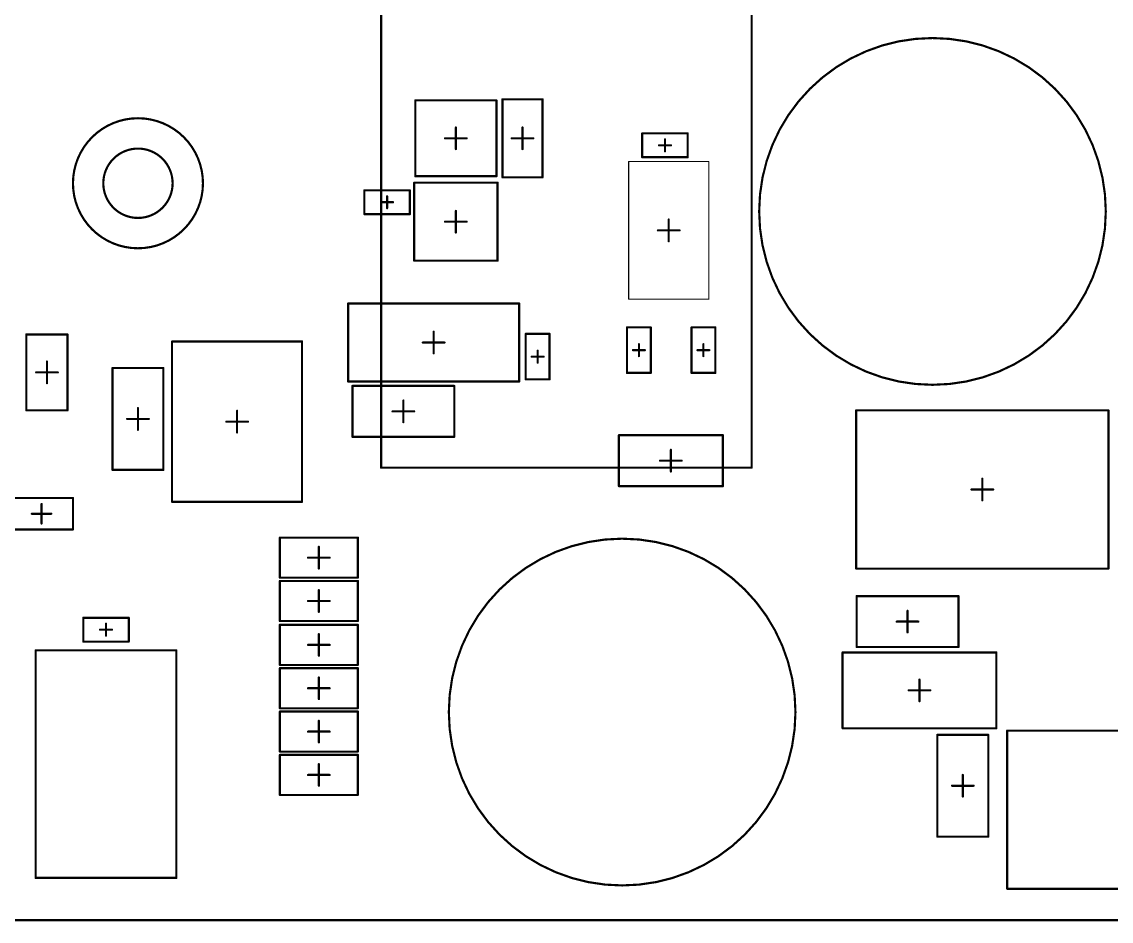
# Model space of a CAD drawing. Header units: millimetres. Extents: x 17 to 252, y 25 to 104.
# Drawn here: x 166.6 to 216.9, y 25 to 66.4 of the extents above; entities that cross this region are included whole.
import ezdxf

# ---------------------------------------------------------------- set-up
doc = ezdxf.new("R2010")
doc.units = ezdxf.units.MM
doc.layers.add('Mechanical1', color=6, linetype='Continuous')
doc.layers.add('Mechanical15', color=56, linetype='Continuous')

# ---------------------------------------------------------------- blocks, each defined once
blk = doc.blocks.new('AE11_0100_T000_0100_64')
at = {"layer": 'Mechanical15', "const_width": 0.1}
for points in [[(-2.9, 8.6), (-2.9, -8.5)], [(-2.9, 8.6), (20.375, 8.6)], [(20.375, 8.6), (20.375, -8.5)], [(-2.9, -8.5), (20.375, -8.5)]]:
    blk.add_lwpolyline(points, dxfattribs=at)
at = {"layer": 'Mechanical15', "const_width": 0.05}
for points in [[(-2.925, 8.6, 1), (-2.875, 8.6, 1)], [(-2.925, 8.6, 1), (-2.875, 8.6, 1)], [(20.35, 8.6, 1), (20.4, 8.6, 1)], [(20.35, 8.6, 1), (20.4, 8.6, 1)], [(-2.925, -8.5, 1), (-2.875, -8.5, 1)], [(-2.925, -8.5, 1), (-2.875, -8.5, 1)], [(20.35, -8.5, 1), (20.4, -8.5, 1)], [(20.35, -8.5, 1), (20.4, -8.5, 1)]]:
    blk.add_lwpolyline(points, format="xyb", close=True, dxfattribs=at)
blk = doc.blocks.new('TSOP65P640X120_8N_68')
at = {"layer": 'Mechanical15', "const_width": 0.1}
for points in [[(-3.95, 1.8), (-3.95, -1.8)], [(3.95, 1.8), (-3.95, 1.8)], [(3.95, 1.8), (3.95, -1.8)], [(0, 0.5), (0, -0.5)], [(0.5, 0), (-0.5, 0)], [(3.95, -1.8), (-3.95, -1.8)]]:
    blk.add_lwpolyline(points, dxfattribs=at)
at = {"layer": 'Mechanical15', "const_width": 0.05}
for points in [[(-3.975, 1.8, 1), (-3.925, 1.8, 1)], [(-3.975, 1.8, 1), (-3.925, 1.8, 1)], [(3.925, 1.8, 1), (3.975, 1.8, 1)], [(3.925, 1.8, 1), (3.975, 1.8, 1)], [(-0.025, 0.5, 1), (0.025, 0.5, 1)], [(-0.525, 0, 1), (-0.475, 0, 1)], [(0.475, 0, 1), (0.525, 0, 1)], [(-0.025, -0.5, 1), (0.025, -0.5, 1)], [(-3.975, -1.8, 1), (-3.925, -1.8, 1)], [(-3.975, -1.8, 1), (-3.925, -1.8, 1)], [(3.925, -1.8, 1), (3.975, -1.8, 1)], [(3.925, -1.8, 1), (3.975, -1.8, 1)]]:
    blk.add_lwpolyline(points, format="xyb", close=True, dxfattribs=at)
blk = doc.blocks.new('AE22_010S_0000_0000_71')
at = {"layer": 'Mechanical15', "const_width": 0.1}
for points in [[(5.25, 3.25), (-5.25, 3.25)], [(-5.25, -3.25), (-5.25, 3.25)], [(5.25, -3.25), (5.25, 3.25)], [(5.25, -3.25), (-5.25, -3.25)]]:
    blk.add_lwpolyline(points, dxfattribs=at)
at = {"layer": 'Mechanical15', "const_width": 0.05}
for points in [[(-5.275, 3.25, 1), (-5.225, 3.25, 1)], [(-5.275, 3.25, 1), (-5.225, 3.25, 1)], [(5.225, 3.25, 1), (5.275, 3.25, 1)], [(5.225, 3.25, 1), (5.275, 3.25, 1)], [(-5.275, -3.25, 1), (-5.225, -3.25, 1)], [(-5.275, -3.25, 1), (-5.225, -3.25, 1)], [(5.225, -3.25, 1), (5.275, -3.25, 1)], [(5.225, -3.25, 1), (5.275, -3.25, 1)]]:
    blk.add_lwpolyline(points, format="xyb", close=True, dxfattribs=at)
blk = doc.blocks.new('SOT90P247X115_3N_74')
at = {"layer": 'Mechanical15', "const_width": 0.1}
for points in [[(-1.925, -1.8), (-1.925, 1.8)], [(-1.925, 1.8), (1.925, 1.8)], [(1.925, -1.8), (1.925, 1.8)], [(0, -0.5), (0, 0.5)], [(-0.5, 0), (0.5, 0)], [(-1.925, -1.8), (1.925, -1.8)]]:
    blk.add_lwpolyline(points, dxfattribs=at)
at = {"layer": 'Mechanical15', "const_width": 0.05}
for points in [[(-1.95, 1.8, 1), (-1.9, 1.8, 1)], [(-1.95, 1.8, 1), (-1.9, 1.8, 1)], [(1.9, 1.8, 1), (1.95, 1.8, 1)], [(1.9, 1.8, 1), (1.95, 1.8, 1)], [(-0.025, 0.5, 1), (0.025, 0.5, 1)], [(-0.525, 0, 1), (-0.475, 0, 1)], [(0.475, 0, 1), (0.525, 0, 1)], [(-0.025, -0.5, 1), (0.025, -0.5, 1)], [(-1.95, -1.8, 1), (-1.9, -1.8, 1)], [(-1.95, -1.8, 1), (-1.9, -1.8, 1)], [(1.9, -1.8, 1), (1.95, -1.8, 1)], [(1.9, -1.8, 1), (1.95, -1.8, 1)]]:
    blk.add_lwpolyline(points, format="xyb", close=True, dxfattribs=at)
blk = doc.blocks.new('SOT95P230X110_3N_75')
at = {"layer": 'Mechanical15', "const_width": 0.1}
for points in [[(-1.875, 1.75), (-1.875, -1.75)], [(1.875, 1.75), (-1.875, 1.75)], [(1.875, 1.75), (1.875, -1.75)], [(0, 0.5), (0, -0.5)], [(0.5, 0), (-0.5, 0)], [(1.875, -1.75), (-1.875, -1.75)]]:
    blk.add_lwpolyline(points, dxfattribs=at)
at = {"layer": 'Mechanical15', "const_width": 0.05}
for points in [[(-1.9, 1.75, 1), (-1.85, 1.75, 1)], [(-1.9, 1.75, 1), (-1.85, 1.75, 1)], [(1.85, 1.75, 1), (1.9, 1.75, 1)], [(1.85, 1.75, 1), (1.9, 1.75, 1)], [(-0.025, 0.5, 1), (0.025, 0.5, 1)], [(-0.525, 0, 1), (-0.475, 0, 1)], [(0.475, 0, 1), (0.525, 0, 1)], [(-0.025, -0.5, 1), (0.025, -0.5, 1)], [(-1.9, -1.75, 1), (-1.85, -1.75, 1)], [(-1.9, -1.75, 1), (-1.85, -1.75, 1)], [(1.85, -1.75, 1), (1.9, -1.75, 1)], [(1.85, -1.75, 1), (1.9, -1.75, 1)]]:
    blk.add_lwpolyline(points, format="xyb", close=True, dxfattribs=at)
blk = doc.blocks.new('TO228P970_3N_78')
at = {"layer": 'Mechanical15', "const_width": 0.1}
for points in [[(5.825, 3.65), (-5.825, 3.65)], [(-5.825, 3.65), (-5.825, -3.65)], [(5.825, 3.65), (5.825, -3.65)], [(0, 0.5), (0, -0.5)], [(0.5, 0), (-0.5, 0)], [(5.825, -3.65), (-5.825, -3.65)]]:
    blk.add_lwpolyline(points, dxfattribs=at)
at = {"layer": 'Mechanical15', "const_width": 0.05}
for points in [[(-5.85, 3.65, 1), (-5.8, 3.65, 1)], [(-5.85, 3.65, 1), (-5.8, 3.65, 1)], [(5.8, 3.65, 1), (5.85, 3.65, 1)], [(5.8, 3.65, 1), (5.85, 3.65, 1)], [(-0.025, 0.5, 1), (0.025, 0.5, 1)], [(-0.525, 0, 1), (-0.475, 0, 1)], [(0.475, 0, 1), (0.525, 0, 1)], [(-0.025, -0.5, 1), (0.025, -0.5, 1)], [(-5.85, -3.65, 1), (-5.8, -3.65, 1)], [(-5.85, -3.65, 1), (-5.8, -3.65, 1)], [(5.8, -3.65, 1), (5.85, -3.65, 1)], [(5.8, -3.65, 1), (5.85, -3.65, 1)]]:
    blk.add_lwpolyline(points, format="xyb", close=True, dxfattribs=at)
blk = doc.blocks.new('TO228P970_3N_79')
at = {"layer": 'Mechanical15', "const_width": 0.1}
for points in [[(5.825, 3.65), (-5.825, 3.65)], [(-5.825, 3.65), (-5.825, -3.65)], [(5.825, 3.65), (5.825, -3.65)], [(0, 0.5), (0, -0.5)], [(0.5, 0), (-0.5, 0)], [(5.825, -3.65), (-5.825, -3.65)]]:
    blk.add_lwpolyline(points, dxfattribs=at)
at = {"layer": 'Mechanical15', "const_width": 0.05}
for points in [[(-5.85, 3.65, 1), (-5.8, 3.65, 1)], [(-5.85, 3.65, 1), (-5.8, 3.65, 1)], [(5.8, 3.65, 1), (5.85, 3.65, 1)], [(5.8, 3.65, 1), (5.85, 3.65, 1)], [(-0.025, 0.5, 1), (0.025, 0.5, 1)], [(-0.525, 0, 1), (-0.475, 0, 1)], [(0.475, 0, 1), (0.525, 0, 1)], [(-0.025, -0.5, 1), (0.025, -0.5, 1)], [(-5.85, -3.65, 1), (-5.8, -3.65, 1)], [(-5.85, -3.65, 1), (-5.8, -3.65, 1)], [(5.8, -3.65, 1), (5.85, -3.65, 1)], [(5.8, -3.65, 1), (5.85, -3.65, 1)]]:
    blk.add_lwpolyline(points, format="xyb", close=True, dxfattribs=at)
blk = doc.blocks.new('DIOM5226X23N_109')
at = {"layer": 'Mechanical15', "const_width": 0.1}
for points in [[(-3.55, 1.75), (3.55, 1.75)], [(-3.55, -1.75), (-3.55, 1.75)], [(3.55, -1.75), (3.55, 1.75)], [(0, -0.5), (0, 0.5)], [(-0.5, 0), (0.5, 0)], [(-3.55, -1.75), (3.55, -1.75)]]:
    blk.add_lwpolyline(points, dxfattribs=at)
at = {"layer": 'Mechanical15', "const_width": 0.05}
for points in [[(-3.575, 1.75, 1), (-3.525, 1.75, 1)], [(-3.575, 1.75, 1), (-3.525, 1.75, 1)], [(3.525, 1.75, 1), (3.575, 1.75, 1)], [(3.525, 1.75, 1), (3.575, 1.75, 1)], [(-0.025, 0.5, 1), (0.025, 0.5, 1)], [(-0.525, 0, 1), (-0.475, 0, 1)], [(0.475, 0, 1), (0.525, 0, 1)], [(-0.025, -0.5, 1), (0.025, -0.5, 1)], [(-3.575, -1.75, 1), (-3.525, -1.75, 1)], [(-3.575, -1.75, 1), (-3.525, -1.75, 1)], [(3.525, -1.75, 1), (3.575, -1.75, 1)], [(3.525, -1.75, 1), (3.575, -1.75, 1)]]:
    blk.add_lwpolyline(points, format="xyb", close=True, dxfattribs=at)
blk = doc.blocks.new('MSOP65P490X110_8N_132')
at = {"layer": 'Mechanical15'}
for points, const_width in [([(-3.175, 1.85), (-3.175, -1.85)], 0.05), ([(-3.175, 1.85), (3.175, 1.85)], 0.05), ([(3.175, 1.85), (3.175, -1.85)], 0.05), ([(0, 0.5), (0, -0.5)], 0.1), ([(-0.5, 0), (0.5, 0)], 0.1), ([(-3.175, -1.85), (3.175, -1.85)], 0.05)]:
    blk.add_lwpolyline(points, dxfattribs=dict(at, const_width=const_width))
for points, const_width in [([(-3.187, 1.85, 1), (-3.163, 1.85, 1)], 0.025), ([(-3.187, 1.85, 1), (-3.163, 1.85, 1)], 0.025), ([(3.163, 1.85, 1), (3.187, 1.85, 1)], 0.025), ([(3.163, 1.85, 1), (3.187, 1.85, 1)], 0.025), ([(-0.025, 0.5, 1), (0.025, 0.5, 1)], 0.05), ([(-0.525, 0, 1), (-0.475, 0, 1)], 0.05), ([(0.475, 0, 1), (0.525, 0, 1)], 0.05), ([(-0.025, -0.5, 1), (0.025, -0.5, 1)], 0.05), ([(-3.187, -1.85, 1), (-3.163, -1.85, 1)], 0.025), ([(-3.187, -1.85, 1), (-3.163, -1.85, 1)], 0.025), ([(3.163, -1.85, 1), (3.187, -1.85, 1)], 0.025), ([(3.163, -1.85, 1), (3.187, -1.85, 1)], 0.025)]:
    blk.add_lwpolyline(points, format="xyb", close=True, dxfattribs=dict(at, const_width=const_width))
blk = doc.blocks.new('RESC1005X04N_151')
at = {"layer": 'Mechanical15', "const_width": 0.1}
for points in [[(-1.05, 0.55), (-1.05, -0.55)], [(1.05, 0.55), (-1.05, 0.55)], [(1.05, 0.55), (1.05, -0.55)], [(0.275, 0), (-0.275, 0)], [(0, 0.275), (0, -0.275)], [(1.05, -0.55), (-1.05, -0.55)]]:
    blk.add_lwpolyline(points, dxfattribs=at)
at = {"layer": 'Mechanical15', "const_width": 0.05}
for points in [[(-1.075, 0.55, 1), (-1.025, 0.55, 1)], [(-1.075, 0.55, 1), (-1.025, 0.55, 1)], [(1.025, 0.55, 1), (1.075, 0.55, 1)], [(1.025, 0.55, 1), (1.075, 0.55, 1)], [(-0.3, 0, 1), (-0.25, 0, 1)], [(-0.025, 0.275, 1), (0.025, 0.275, 1)], [(0.25, 0, 1), (0.3, 0, 1)], [(-1.075, -0.55, 1), (-1.025, -0.55, 1)], [(-1.075, -0.55, 1), (-1.025, -0.55, 1)], [(-0.025, -0.275, 1), (0.025, -0.275, 1)], [(1.025, -0.55, 1), (1.075, -0.55, 1)], [(1.025, -0.55, 1), (1.075, -0.55, 1)]]:
    blk.add_lwpolyline(points, format="xyb", close=True, dxfattribs=at)
blk = doc.blocks.new('RESC2012X07N_152')
at = {"layer": 'Mechanical15', "const_width": 0.1}
for points in [[(-1.8, -0.925), (-1.8, 0.925)], [(1.8, 0.925), (-1.8, 0.925)], [(0, -0.5), (0, 0.5)], [(1.8, -0.925), (1.8, 0.925)], [(0.5, 0), (-0.5, 0)], [(1.8, -0.925), (-1.8, -0.925)]]:
    blk.add_lwpolyline(points, dxfattribs=at)
at = {"layer": 'Mechanical15', "const_width": 0.05}
for points in [[(-1.825, 0.925, 1), (-1.775, 0.925, 1)], [(-1.825, 0.925, 1), (-1.775, 0.925, 1)], [(-0.025, 0.5, 1), (0.025, 0.5, 1)], [(1.775, 0.925, 1), (1.825, 0.925, 1)], [(1.775, 0.925, 1), (1.825, 0.925, 1)], [(-0.525, 0, 1), (-0.475, 0, 1)], [(0.475, 0, 1), (0.525, 0, 1)], [(-0.025, -0.5, 1), (0.025, -0.5, 1)], [(-1.825, -0.925, 1), (-1.775, -0.925, 1)], [(-1.825, -0.925, 1), (-1.775, -0.925, 1)], [(1.775, -0.925, 1), (1.825, -0.925, 1)], [(1.775, -0.925, 1), (1.825, -0.925, 1)]]:
    blk.add_lwpolyline(points, format="xyb", close=True, dxfattribs=at)
blk = doc.blocks.new('RESC2012X07N_201')
at = {"layer": 'Mechanical15', "const_width": 0.1}
for points in [[(-1.8, 0.925), (-1.8, -0.925)], [(1.8, 0.925), (-1.8, 0.925)], [(0, 0.5), (0, -0.5)], [(1.8, 0.925), (1.8, -0.925)], [(0.5, 0), (-0.5, 0)], [(1.8, -0.925), (-1.8, -0.925)]]:
    blk.add_lwpolyline(points, dxfattribs=at)
at = {"layer": 'Mechanical15', "const_width": 0.05}
for points in [[(-1.825, 0.925, 1), (-1.775, 0.925, 1)], [(-1.825, 0.925, 1), (-1.775, 0.925, 1)], [(-0.025, 0.5, 1), (0.025, 0.5, 1)], [(1.775, 0.925, 1), (1.825, 0.925, 1)], [(1.775, 0.925, 1), (1.825, 0.925, 1)], [(-0.525, 0, 1), (-0.475, 0, 1)], [(0.475, 0, 1), (0.525, 0, 1)], [(-0.025, -0.5, 1), (0.025, -0.5, 1)], [(-1.825, -0.925, 1), (-1.775, -0.925, 1)], [(-1.825, -0.925, 1), (-1.775, -0.925, 1)], [(1.775, -0.925, 1), (1.825, -0.925, 1)], [(1.775, -0.925, 1), (1.825, -0.925, 1)]]:
    blk.add_lwpolyline(points, format="xyb", close=True, dxfattribs=at)
blk = doc.blocks.new('RESC2012X07N_202')
at = {"layer": 'Mechanical15', "const_width": 0.1}
for points in [[(-1.8, -0.925), (-1.8, 0.925)], [(-1.8, 0.925), (1.8, 0.925)], [(0, -0.5), (0, 0.5)], [(1.8, -0.925), (1.8, 0.925)], [(-0.5, 0), (0.5, 0)], [(-1.8, -0.925), (1.8, -0.925)]]:
    blk.add_lwpolyline(points, dxfattribs=at)
at = {"layer": 'Mechanical15', "const_width": 0.05}
for points in [[(-1.825, 0.925, 1), (-1.775, 0.925, 1)], [(-1.825, 0.925, 1), (-1.775, 0.925, 1)], [(-0.025, 0.5, 1), (0.025, 0.5, 1)], [(1.775, 0.925, 1), (1.825, 0.925, 1)], [(1.775, 0.925, 1), (1.825, 0.925, 1)], [(-0.525, 0, 1), (-0.475, 0, 1)], [(0.475, 0, 1), (0.525, 0, 1)], [(-0.025, -0.5, 1), (0.025, -0.5, 1)], [(-1.825, -0.925, 1), (-1.775, -0.925, 1)], [(-1.825, -0.925, 1), (-1.775, -0.925, 1)], [(1.775, -0.925, 1), (1.825, -0.925, 1)], [(1.775, -0.925, 1), (1.825, -0.925, 1)]]:
    blk.add_lwpolyline(points, format="xyb", close=True, dxfattribs=at)
blk = doc.blocks.new('RESC2012X07N_203')
at = {"layer": 'Mechanical15', "const_width": 0.1}
for points in [[(-1.8, 0.925), (-1.8, -0.925)], [(1.8, 0.925), (-1.8, 0.925)], [(0, 0.5), (0, -0.5)], [(1.8, 0.925), (1.8, -0.925)], [(0.5, 0), (-0.5, 0)], [(1.8, -0.925), (-1.8, -0.925)]]:
    blk.add_lwpolyline(points, dxfattribs=at)
at = {"layer": 'Mechanical15', "const_width": 0.05}
for points in [[(-1.825, 0.925, 1), (-1.775, 0.925, 1)], [(-1.825, 0.925, 1), (-1.775, 0.925, 1)], [(-0.025, 0.5, 1), (0.025, 0.5, 1)], [(1.775, 0.925, 1), (1.825, 0.925, 1)], [(1.775, 0.925, 1), (1.825, 0.925, 1)], [(-0.525, 0, 1), (-0.475, 0, 1)], [(0.475, 0, 1), (0.525, 0, 1)], [(-0.025, -0.5, 1), (0.025, -0.5, 1)], [(-1.825, -0.925, 1), (-1.775, -0.925, 1)], [(-1.825, -0.925, 1), (-1.775, -0.925, 1)], [(1.775, -0.925, 1), (1.825, -0.925, 1)], [(1.775, -0.925, 1), (1.825, -0.925, 1)]]:
    blk.add_lwpolyline(points, format="xyb", close=True, dxfattribs=at)
blk = doc.blocks.new('RESC2012X07N_204')
at = {"layer": 'Mechanical15', "const_width": 0.1}
for points in [[(-1.8, -0.925), (-1.8, 0.925)], [(-1.8, 0.925), (1.8, 0.925)], [(0, -0.5), (0, 0.5)], [(1.8, -0.925), (1.8, 0.925)], [(-0.5, 0), (0.5, 0)], [(-1.8, -0.925), (1.8, -0.925)]]:
    blk.add_lwpolyline(points, dxfattribs=at)
at = {"layer": 'Mechanical15', "const_width": 0.05}
for points in [[(-1.825, 0.925, 1), (-1.775, 0.925, 1)], [(-1.825, 0.925, 1), (-1.775, 0.925, 1)], [(-0.025, 0.5, 1), (0.025, 0.5, 1)], [(1.775, 0.925, 1), (1.825, 0.925, 1)], [(1.775, 0.925, 1), (1.825, 0.925, 1)], [(-0.525, 0, 1), (-0.475, 0, 1)], [(0.475, 0, 1), (0.525, 0, 1)], [(-0.025, -0.5, 1), (0.025, -0.5, 1)], [(-1.825, -0.925, 1), (-1.775, -0.925, 1)], [(-1.825, -0.925, 1), (-1.775, -0.925, 1)], [(1.775, -0.925, 1), (1.825, -0.925, 1)], [(1.775, -0.925, 1), (1.825, -0.925, 1)]]:
    blk.add_lwpolyline(points, format="xyb", close=True, dxfattribs=at)
blk = doc.blocks.new('RESC2012X07N_210')
at = {"layer": 'Mechanical15', "const_width": 0.1}
for points in [[(-1.8, 0.925), (-1.8, -0.925)], [(1.8, 0.925), (-1.8, 0.925)], [(0, 0.5), (0, -0.5)], [(1.8, 0.925), (1.8, -0.925)], [(0.5, 0), (-0.5, 0)], [(1.8, -0.925), (-1.8, -0.925)]]:
    blk.add_lwpolyline(points, dxfattribs=at)
at = {"layer": 'Mechanical15', "const_width": 0.05}
for points in [[(-1.825, 0.925, 1), (-1.775, 0.925, 1)], [(-1.825, 0.925, 1), (-1.775, 0.925, 1)], [(-0.025, 0.5, 1), (0.025, 0.5, 1)], [(1.775, 0.925, 1), (1.825, 0.925, 1)], [(1.775, 0.925, 1), (1.825, 0.925, 1)], [(-0.525, 0, 1), (-0.475, 0, 1)], [(0.475, 0, 1), (0.525, 0, 1)], [(-0.025, -0.5, 1), (0.025, -0.5, 1)], [(-1.825, -0.925, 1), (-1.775, -0.925, 1)], [(-1.825, -0.925, 1), (-1.775, -0.925, 1)], [(1.775, -0.925, 1), (1.825, -0.925, 1)], [(1.775, -0.925, 1), (1.825, -0.925, 1)]]:
    blk.add_lwpolyline(points, format="xyb", close=True, dxfattribs=at)
blk = doc.blocks.new('RESC2012X07N_211')
at = {"layer": 'Mechanical15', "const_width": 0.1}
for points in [[(-1.8, -0.925), (-1.8, 0.925)], [(-1.8, 0.925), (1.8, 0.925)], [(0, -0.5), (0, 0.5)], [(1.8, -0.925), (1.8, 0.925)], [(-0.5, 0), (0.5, 0)], [(-1.8, -0.925), (1.8, -0.925)]]:
    blk.add_lwpolyline(points, dxfattribs=at)
at = {"layer": 'Mechanical15', "const_width": 0.05}
for points in [[(-1.825, 0.925, 1), (-1.775, 0.925, 1)], [(-1.825, 0.925, 1), (-1.775, 0.925, 1)], [(-0.025, 0.5, 1), (0.025, 0.5, 1)], [(1.775, 0.925, 1), (1.825, 0.925, 1)], [(1.775, 0.925, 1), (1.825, 0.925, 1)], [(-0.525, 0, 1), (-0.475, 0, 1)], [(0.475, 0, 1), (0.525, 0, 1)], [(-0.025, -0.5, 1), (0.025, -0.5, 1)], [(-1.825, -0.925, 1), (-1.775, -0.925, 1)], [(-1.825, -0.925, 1), (-1.775, -0.925, 1)], [(1.775, -0.925, 1), (1.825, -0.925, 1)], [(1.775, -0.925, 1), (1.825, -0.925, 1)]]:
    blk.add_lwpolyline(points, format="xyb", close=True, dxfattribs=at)
blk = doc.blocks.new('RESC3216X08N_212')
at = {"layer": 'Mechanical15', "const_width": 0.1}
for points in [[(-2.4, -1.175), (-2.4, 1.175)], [(-2.4, 1.175), (2.4, 1.175)], [(2.4, -1.175), (2.4, 1.175)], [(0, -0.5), (0, 0.5)], [(-0.5, 0), (0.5, 0)], [(-2.4, -1.175), (2.4, -1.175)]]:
    blk.add_lwpolyline(points, dxfattribs=at)
at = {"layer": 'Mechanical15', "const_width": 0.05}
for points in [[(-2.425, 1.175, 1), (-2.375, 1.175, 1)], [(-2.425, 1.175, 1), (-2.375, 1.175, 1)], [(2.375, 1.175, 1), (2.425, 1.175, 1)], [(2.375, 1.175, 1), (2.425, 1.175, 1)], [(-0.025, 0.5, 1), (0.025, 0.5, 1)], [(-0.525, 0, 1), (-0.475, 0, 1)], [(0.475, 0, 1), (0.525, 0, 1)], [(-0.025, -0.5, 1), (0.025, -0.5, 1)], [(-2.425, -1.175, 1), (-2.375, -1.175, 1)], [(-2.425, -1.175, 1), (-2.375, -1.175, 1)], [(2.375, -1.175, 1), (2.425, -1.175, 1)], [(2.375, -1.175, 1), (2.425, -1.175, 1)]]:
    blk.add_lwpolyline(points, format="xyb", close=True, dxfattribs=at)
blk = doc.blocks.new('RESC1005X04N_213')
at = {"layer": 'Mechanical15', "const_width": 0.1}
for points in [[(-1.05, 0.55), (-1.05, -0.55)], [(-1.05, 0.55), (1.05, 0.55)], [(1.05, 0.55), (1.05, -0.55)], [(-0.275, 0), (0.275, 0)], [(0, 0.275), (0, -0.275)], [(-1.05, -0.55), (1.05, -0.55)]]:
    blk.add_lwpolyline(points, dxfattribs=at)
at = {"layer": 'Mechanical15', "const_width": 0.05}
for points in [[(-1.075, 0.55, 1), (-1.025, 0.55, 1)], [(-1.075, 0.55, 1), (-1.025, 0.55, 1)], [(1.025, 0.55, 1), (1.075, 0.55, 1)], [(1.025, 0.55, 1), (1.075, 0.55, 1)], [(-0.3, 0, 1), (-0.25, 0, 1)], [(-0.025, 0.275, 1), (0.025, 0.275, 1)], [(0.25, 0, 1), (0.3, 0, 1)], [(-1.075, -0.55, 1), (-1.025, -0.55, 1)], [(-1.075, -0.55, 1), (-1.025, -0.55, 1)], [(-0.025, -0.275, 1), (0.025, -0.275, 1)], [(1.025, -0.55, 1), (1.075, -0.55, 1)], [(1.025, -0.55, 1), (1.075, -0.55, 1)]]:
    blk.add_lwpolyline(points, format="xyb", close=True, dxfattribs=at)
blk = doc.blocks.new('RESC1005X04N_214')
at = {"layer": 'Mechanical15', "const_width": 0.1}
for points in [[(-1.05, 0.55), (-1.05, -0.55)], [(-1.05, 0.55), (1.05, 0.55)], [(1.05, 0.55), (1.05, -0.55)], [(-0.275, 0), (0.275, 0)], [(0, 0.275), (0, -0.275)], [(-1.05, -0.55), (1.05, -0.55)]]:
    blk.add_lwpolyline(points, dxfattribs=at)
at = {"layer": 'Mechanical15', "const_width": 0.05}
for points in [[(-1.075, 0.55, 1), (-1.025, 0.55, 1)], [(-1.075, 0.55, 1), (-1.025, 0.55, 1)], [(1.025, 0.55, 1), (1.075, 0.55, 1)], [(1.025, 0.55, 1), (1.075, 0.55, 1)], [(-0.3, 0, 1), (-0.25, 0, 1)], [(-0.025, 0.275, 1), (0.025, 0.275, 1)], [(0.25, 0, 1), (0.3, 0, 1)], [(-1.075, -0.55, 1), (-1.025, -0.55, 1)], [(-1.075, -0.55, 1), (-1.025, -0.55, 1)], [(-0.025, -0.275, 1), (0.025, -0.275, 1)], [(1.025, -0.55, 1), (1.075, -0.55, 1)], [(1.025, -0.55, 1), (1.075, -0.55, 1)]]:
    blk.add_lwpolyline(points, format="xyb", close=True, dxfattribs=at)
blk = doc.blocks.new('RESC1005X04N_215')
at = {"layer": 'Mechanical15', "const_width": 0.1}
for points in [[(-1.05, -0.55), (-1.05, 0.55)], [(-1.05, 0.55), (1.05, 0.55)], [(1.05, -0.55), (1.05, 0.55)], [(-0.275, 0), (0.275, 0)], [(0, -0.275), (0, 0.275)], [(-1.05, -0.55), (1.05, -0.55)]]:
    blk.add_lwpolyline(points, dxfattribs=at)
at = {"layer": 'Mechanical15', "const_width": 0.05}
for points in [[(-1.075, 0.55, 1), (-1.025, 0.55, 1)], [(-1.075, 0.55, 1), (-1.025, 0.55, 1)], [(1.025, 0.55, 1), (1.075, 0.55, 1)], [(1.025, 0.55, 1), (1.075, 0.55, 1)], [(-0.3, 0, 1), (-0.25, 0, 1)], [(-0.025, 0.275, 1), (0.025, 0.275, 1)], [(0.25, 0, 1), (0.3, 0, 1)], [(-1.075, -0.55, 1), (-1.025, -0.55, 1)], [(-1.075, -0.55, 1), (-1.025, -0.55, 1)], [(-0.025, -0.275, 1), (0.025, -0.275, 1)], [(1.025, -0.55, 1), (1.075, -0.55, 1)], [(1.025, -0.55, 1), (1.075, -0.55, 1)]]:
    blk.add_lwpolyline(points, format="xyb", close=True, dxfattribs=at)
blk = doc.blocks.new('CAPC3216X09N_296')
at = {"layer": 'Mechanical15', "const_width": 0.1}
for points in [[(-2.35, 1.175), (-2.35, -1.175)], [(-2.35, 1.175), (2.35, 1.175)], [(2.35, 1.175), (2.35, -1.175)], [(0, 0.5), (0, -0.5)], [(-0.5, 0), (0.5, 0)], [(-2.35, -1.175), (2.35, -1.175)]]:
    blk.add_lwpolyline(points, dxfattribs=at)
at = {"layer": 'Mechanical15', "const_width": 0.05}
for points in [[(-2.375, 1.175, 1), (-2.325, 1.175, 1)], [(-2.375, 1.175, 1), (-2.325, 1.175, 1)], [(2.325, 1.175, 1), (2.375, 1.175, 1)], [(2.325, 1.175, 1), (2.375, 1.175, 1)], [(-0.025, 0.5, 1), (0.025, 0.5, 1)], [(-0.525, 0, 1), (-0.475, 0, 1)], [(0.475, 0, 1), (0.525, 0, 1)], [(-0.025, -0.5, 1), (0.025, -0.5, 1)], [(-2.375, -1.175, 1), (-2.325, -1.175, 1)], [(-2.375, -1.175, 1), (-2.325, -1.175, 1)], [(2.325, -1.175, 1), (2.375, -1.175, 1)], [(2.325, -1.175, 1), (2.375, -1.175, 1)]]:
    blk.add_lwpolyline(points, format="xyb", close=True, dxfattribs=at)
blk = doc.blocks.new('CAPC5750X25N_297')
at = {"layer": 'Mechanical15', "const_width": 0.1}
for points in [[(-3.7, 3), (-3.7, -3)], [(-3.7, 3), (3.7, 3)], [(3.7, 3), (3.7, -3)], [(0, 0.5), (0, -0.5)], [(-0.5, 0), (0.5, 0)], [(-3.7, -3), (3.7, -3)]]:
    blk.add_lwpolyline(points, dxfattribs=at)
at = {"layer": 'Mechanical15', "const_width": 0.05}
for points in [[(-3.725, 3, 1), (-3.675, 3, 1)], [(-3.725, 3, 1), (-3.675, 3, 1)], [(3.675, 3, 1), (3.725, 3, 1)], [(3.675, 3, 1), (3.725, 3, 1)], [(-0.025, 0.5, 1), (0.025, 0.5, 1)], [(-0.525, 0, 1), (-0.475, 0, 1)], [(0.475, 0, 1), (0.525, 0, 1)], [(-0.025, -0.5, 1), (0.025, -0.5, 1)], [(-3.725, -3, 1), (-3.675, -3, 1)], [(-3.725, -3, 1), (-3.675, -3, 1)], [(3.675, -3, 1), (3.725, -3, 1)], [(3.675, -3, 1), (3.725, -3, 1)]]:
    blk.add_lwpolyline(points, format="xyb", close=True, dxfattribs=at)
blk = doc.blocks.new('CAPC2012X14N_298')
at = {"layer": 'Mechanical15', "const_width": 0.1}
for points in [[(-1.75, 0.95), (-1.75, -0.95)], [(-1.75, 0.95), (1.75, 0.95)], [(0, 0.5), (0, -0.5)], [(1.75, 0.95), (1.75, -0.95)], [(-0.5, 0), (0.5, 0)], [(-1.75, -0.95), (1.75, -0.95)]]:
    blk.add_lwpolyline(points, dxfattribs=at)
at = {"layer": 'Mechanical15', "const_width": 0.05}
for points in [[(-1.775, 0.95, 1), (-1.725, 0.95, 1)], [(-1.775, 0.95, 1), (-1.725, 0.95, 1)], [(-0.025, 0.5, 1), (0.025, 0.5, 1)], [(1.725, 0.95, 1), (1.775, 0.95, 1)], [(1.725, 0.95, 1), (1.775, 0.95, 1)], [(-0.525, 0, 1), (-0.475, 0, 1)], [(0.475, 0, 1), (0.525, 0, 1)], [(-0.025, -0.5, 1), (0.025, -0.5, 1)], [(-1.775, -0.95, 1), (-1.725, -0.95, 1)], [(-1.775, -0.95, 1), (-1.725, -0.95, 1)], [(1.725, -0.95, 1), (1.775, -0.95, 1)], [(1.725, -0.95, 1), (1.775, -0.95, 1)]]:
    blk.add_lwpolyline(points, format="xyb", close=True, dxfattribs=at)
blk = doc.blocks.new('CAPC1608X09N_299')
at = {"layer": 'Mechanical15', "const_width": 0.1}
for points in [[(-1.45, -0.725), (-1.45, 0.725)], [(-1.45, 0.725), (1.45, 0.725)], [(1.45, -0.725), (1.45, 0.725)], [(-0.45, 0), (0.45, 0)], [(0, -0.45), (0, 0.45)], [(-1.45, -0.725), (1.45, -0.725)]]:
    blk.add_lwpolyline(points, dxfattribs=at)
at = {"layer": 'Mechanical15', "const_width": 0.05}
for points in [[(-1.475, 0.725, 1), (-1.425, 0.725, 1)], [(-1.475, 0.725, 1), (-1.425, 0.725, 1)], [(1.425, 0.725, 1), (1.475, 0.725, 1)], [(1.425, 0.725, 1), (1.475, 0.725, 1)], [(-0.475, 0, 1), (-0.425, 0, 1)], [(-0.025, 0.45, 1), (0.025, 0.45, 1)], [(0.425, 0, 1), (0.475, 0, 1)], [(-0.025, -0.45, 1), (0.025, -0.45, 1)], [(-1.475, -0.725, 1), (-1.425, -0.725, 1)], [(-1.475, -0.725, 1), (-1.425, -0.725, 1)], [(1.425, -0.725, 1), (1.475, -0.725, 1)], [(1.425, -0.725, 1), (1.475, -0.725, 1)]]:
    blk.add_lwpolyline(points, format="xyb", close=True, dxfattribs=at)
blk = doc.blocks.new('CAPC3216X09N_303')
at = {"layer": 'Mechanical15', "const_width": 0.1}
for points in [[(-2.35, 1.175), (-2.35, -1.175)], [(2.35, 1.175), (-2.35, 1.175)], [(2.35, 1.175), (2.35, -1.175)], [(0, 0.5), (0, -0.5)], [(0.5, 0), (-0.5, 0)], [(2.35, -1.175), (-2.35, -1.175)]]:
    blk.add_lwpolyline(points, dxfattribs=at)
at = {"layer": 'Mechanical15', "const_width": 0.05}
for points in [[(-2.375, 1.175, 1), (-2.325, 1.175, 1)], [(-2.375, 1.175, 1), (-2.325, 1.175, 1)], [(2.325, 1.175, 1), (2.375, 1.175, 1)], [(2.325, 1.175, 1), (2.375, 1.175, 1)], [(-0.025, 0.5, 1), (0.025, 0.5, 1)], [(-0.525, 0, 1), (-0.475, 0, 1)], [(0.475, 0, 1), (0.525, 0, 1)], [(-0.025, -0.5, 1), (0.025, -0.5, 1)], [(-2.375, -1.175, 1), (-2.325, -1.175, 1)], [(-2.375, -1.175, 1), (-2.325, -1.175, 1)], [(2.325, -1.175, 1), (2.375, -1.175, 1)], [(2.325, -1.175, 1), (2.375, -1.175, 1)]]:
    blk.add_lwpolyline(points, format="xyb", close=True, dxfattribs=at)
blk = doc.blocks.new('CAPC3216X09N_304')
at = {"layer": 'Mechanical15', "const_width": 0.1}
for points in [[(-2.35, -1.175), (-2.35, 1.175)], [(2.35, 1.175), (-2.35, 1.175)], [(2.35, -1.175), (2.35, 1.175)], [(0, -0.5), (0, 0.5)], [(0.5, 0), (-0.5, 0)], [(2.35, -1.175), (-2.35, -1.175)]]:
    blk.add_lwpolyline(points, dxfattribs=at)
at = {"layer": 'Mechanical15', "const_width": 0.05}
for points in [[(-2.375, 1.175, 1), (-2.325, 1.175, 1)], [(-2.375, 1.175, 1), (-2.325, 1.175, 1)], [(2.325, 1.175, 1), (2.375, 1.175, 1)], [(2.325, 1.175, 1), (2.375, 1.175, 1)], [(-0.025, 0.5, 1), (0.025, 0.5, 1)], [(-0.525, 0, 1), (-0.475, 0, 1)], [(0.475, 0, 1), (0.525, 0, 1)], [(-0.025, -0.5, 1), (0.025, -0.5, 1)], [(-2.375, -1.175, 1), (-2.325, -1.175, 1)], [(-2.375, -1.175, 1), (-2.325, -1.175, 1)], [(2.325, -1.175, 1), (2.375, -1.175, 1)], [(2.325, -1.175, 1), (2.375, -1.175, 1)]]:
    blk.add_lwpolyline(points, format="xyb", close=True, dxfattribs=at)
blk = doc.blocks.new('CAPC3216X09N_306')
at = {"layer": 'Mechanical15', "const_width": 0.1}
for points in [[(-2.35, 1.175), (-2.35, -1.175)], [(2.35, 1.175), (-2.35, 1.175)], [(2.35, 1.175), (2.35, -1.175)], [(0, 0.5), (0, -0.5)], [(0.5, 0), (-0.5, 0)], [(2.35, -1.175), (-2.35, -1.175)]]:
    blk.add_lwpolyline(points, dxfattribs=at)
at = {"layer": 'Mechanical15', "const_width": 0.05}
for points in [[(-2.375, 1.175, 1), (-2.325, 1.175, 1)], [(-2.375, 1.175, 1), (-2.325, 1.175, 1)], [(2.325, 1.175, 1), (2.375, 1.175, 1)], [(2.325, 1.175, 1), (2.375, 1.175, 1)], [(-0.025, 0.5, 1), (0.025, 0.5, 1)], [(-0.525, 0, 1), (-0.475, 0, 1)], [(0.475, 0, 1), (0.525, 0, 1)], [(-0.025, -0.5, 1), (0.025, -0.5, 1)], [(-2.375, -1.175, 1), (-2.325, -1.175, 1)], [(-2.375, -1.175, 1), (-2.325, -1.175, 1)], [(2.325, -1.175, 1), (2.375, -1.175, 1)], [(2.325, -1.175, 1), (2.375, -1.175, 1)]]:
    blk.add_lwpolyline(points, format="xyb", close=True, dxfattribs=at)
blk = doc.blocks.new('CAPC1005X06N_307')
at = {"layer": 'Mechanical15', "const_width": 0.1}
for points in [[(-1.05, -0.55), (-1.05, 0.55)], [(1.05, 0.55), (-1.05, 0.55)], [(1.05, -0.55), (1.05, 0.55)], [(0.275, 0), (-0.275, 0)], [(0, -0.275), (0, 0.275)], [(1.05, -0.55), (-1.05, -0.55)]]:
    blk.add_lwpolyline(points, dxfattribs=at)
at = {"layer": 'Mechanical15', "const_width": 0.05}
for points in [[(-1.075, 0.55, 1), (-1.025, 0.55, 1)], [(-1.075, 0.55, 1), (-1.025, 0.55, 1)], [(1.025, 0.55, 1), (1.075, 0.55, 1)], [(1.025, 0.55, 1), (1.075, 0.55, 1)], [(-0.3, 0, 1), (-0.25, 0, 1)], [(-0.025, 0.275, 1), (0.025, 0.275, 1)], [(0.25, 0, 1), (0.3, 0, 1)], [(-1.075, -0.55, 1), (-1.025, -0.55, 1)], [(-1.075, -0.55, 1), (-1.025, -0.55, 1)], [(-0.025, -0.275, 1), (0.025, -0.275, 1)], [(1.025, -0.55, 1), (1.075, -0.55, 1)], [(1.025, -0.55, 1), (1.075, -0.55, 1)]]:
    blk.add_lwpolyline(points, format="xyb", close=True, dxfattribs=at)
blk = doc.blocks.new('CAPC1005X06N_325')
at = {"layer": 'Mechanical15', "const_width": 0.1}
for points in [[(1.05, 0.55), (-1.05, 0.55)], [(-1.05, 0.55), (-1.05, -0.55)], [(1.05, 0.55), (1.05, -0.55)], [(0.275, 0), (-0.275, 0)], [(0, 0.275), (0, -0.275)], [(1.05, -0.55), (-1.05, -0.55)]]:
    blk.add_lwpolyline(points, dxfattribs=at)
at = {"layer": 'Mechanical15', "const_width": 0.05}
for points in [[(-1.075, 0.55, 1), (-1.025, 0.55, 1)], [(-1.075, 0.55, 1), (-1.025, 0.55, 1)], [(1.025, 0.55, 1), (1.075, 0.55, 1)], [(1.025, 0.55, 1), (1.075, 0.55, 1)], [(-0.3, 0, 1), (-0.25, 0, 1)], [(-0.025, 0.275, 1), (0.025, 0.275, 1)], [(0.25, 0, 1), (0.3, 0, 1)], [(-1.075, -0.55, 1), (-1.025, -0.55, 1)], [(-1.075, -0.55, 1), (-1.025, -0.55, 1)], [(-0.025, -0.275, 1), (0.025, -0.275, 1)], [(1.025, -0.55, 1), (1.075, -0.55, 1)], [(1.025, -0.55, 1), (1.075, -0.55, 1)]]:
    blk.add_lwpolyline(points, format="xyb", close=True, dxfattribs=at)

msp = doc.modelspace()

# ---------------------------------------------------------------- linework, layer by layer
at = {"layer": 'Mechanical1'}
for points, const_width in [([(175, 59, 1), (169, 59, 1)], 0.1), ([(173.6, 59, 1), (170.4, 59, 1)], 0.1), ([(168.975, 59, 1), (169.025, 59, 1)], 0.05), ([(170.375, 59, 1), (170.425, 59, 1)], 0.05), ([(173.575, 59, 1), (173.625, 59, 1)], 0.05), ([(174.975, 59, 1), (175.025, 59, 1)], 0.05)]:
    msp.add_lwpolyline(points, format="xyb", close=True, dxfattribs=dict(at, const_width=const_width))
at = {"layer": 'Mechanical1', "const_width": 0.1}
msp.add_lwpolyline([(19, 25), (250, 25)], dxfattribs=at)
at = {"layer": 'Mechanical15'}
for points, const_width in [([(216.675, 57.7, 1), (200.675, 57.7, 1)], 0.1), ([(200.65, 57.7, 1), (200.7, 57.7, 1)], 0.05), ([(216.65, 57.7, 1), (216.7, 57.7, 1)], 0.05), ([(202.35, 34.6, 1), (186.35, 34.6, 1)], 0.1), ([(186.325, 34.6, 1), (186.375, 34.6, 1)], 0.05), ([(202.325, 34.6, 1), (202.375, 34.6, 1)], 0.05)]:
    msp.add_lwpolyline(points, format="xyb", close=True, dxfattribs=dict(at, const_width=const_width))

# ---------------------------------------------------------------- block references
for name, p, rotation in [('AE11_0100_T000_0100_64', (191.725, 66.25), 270), ('SOT95P230X110_3N_75', (186.675, 61.075), 180), ('RESC2012X07N_152', (189.75, 61.075), 90), ('RESC1005X04N_215', (196.325, 60.75), 360), ('MSOP65P490X110_8N_132', (196.5, 56.825), 270), ('SOT90P247X115_3N_74', (186.675, 57.225), 360), ('RESC1005X04N_151', (183.5, 58.125), 180), ('TSOP65P640X120_8N_68', (185.65, 51.65), 180), ('RESC1005X04N_214', (195.125, 51.3), 270), ('RESC1005X04N_213', (198.1, 51.3), 270), ('CAPC2012X14N_298', (167.8, 50.275), 270), ('CAPC1005X06N_307', (190.45, 51), 90), ('CAPC5750X25N_297', (176.575, 48), 270), ('CAPC3216X09N_296', (172, 48.125), 270), ('CAPC3216X09N_306', (184.25, 48.475), 180), ('TO228P970_3N_78', (210.975, 44.87), 180), ('RESC3216X08N_212', (196.6, 46.2), 360), ('CAPC1608X09N_299', (167.55, 43.75), 360), ('RESC2012X07N_210', (180.35, 41.725), 180), ('RESC2012X07N_203', (180.35, 39.725), 180), ('CAPC3216X09N_303', (207.525, 38.775), 180), ('CAPC1005X06N_325', (170.525, 38.4), 180), ('RESC2012X07N_201', (180.35, 37.7), 180), ('AE22_010S_0000_0000_71', (170.525, 32.2), 90), ('DIOM5226X23N_109', (208.075, 35.6), 360), ('RESC2012X07N_202', (180.35, 35.7), 360), ('RESC2012X07N_204', (180.35, 33.7), 360), ('TO228P970_3N_79', (217.95, 30.095), 180), ('CAPC3216X09N_304', (210.075, 31.2), 90), ('RESC2012X07N_211', (180.35, 31.7), 360)]:
    msp.add_blockref(name, p, dxfattribs=dict(rotation=rotation))

doc.saveas('drawing.dxf')
